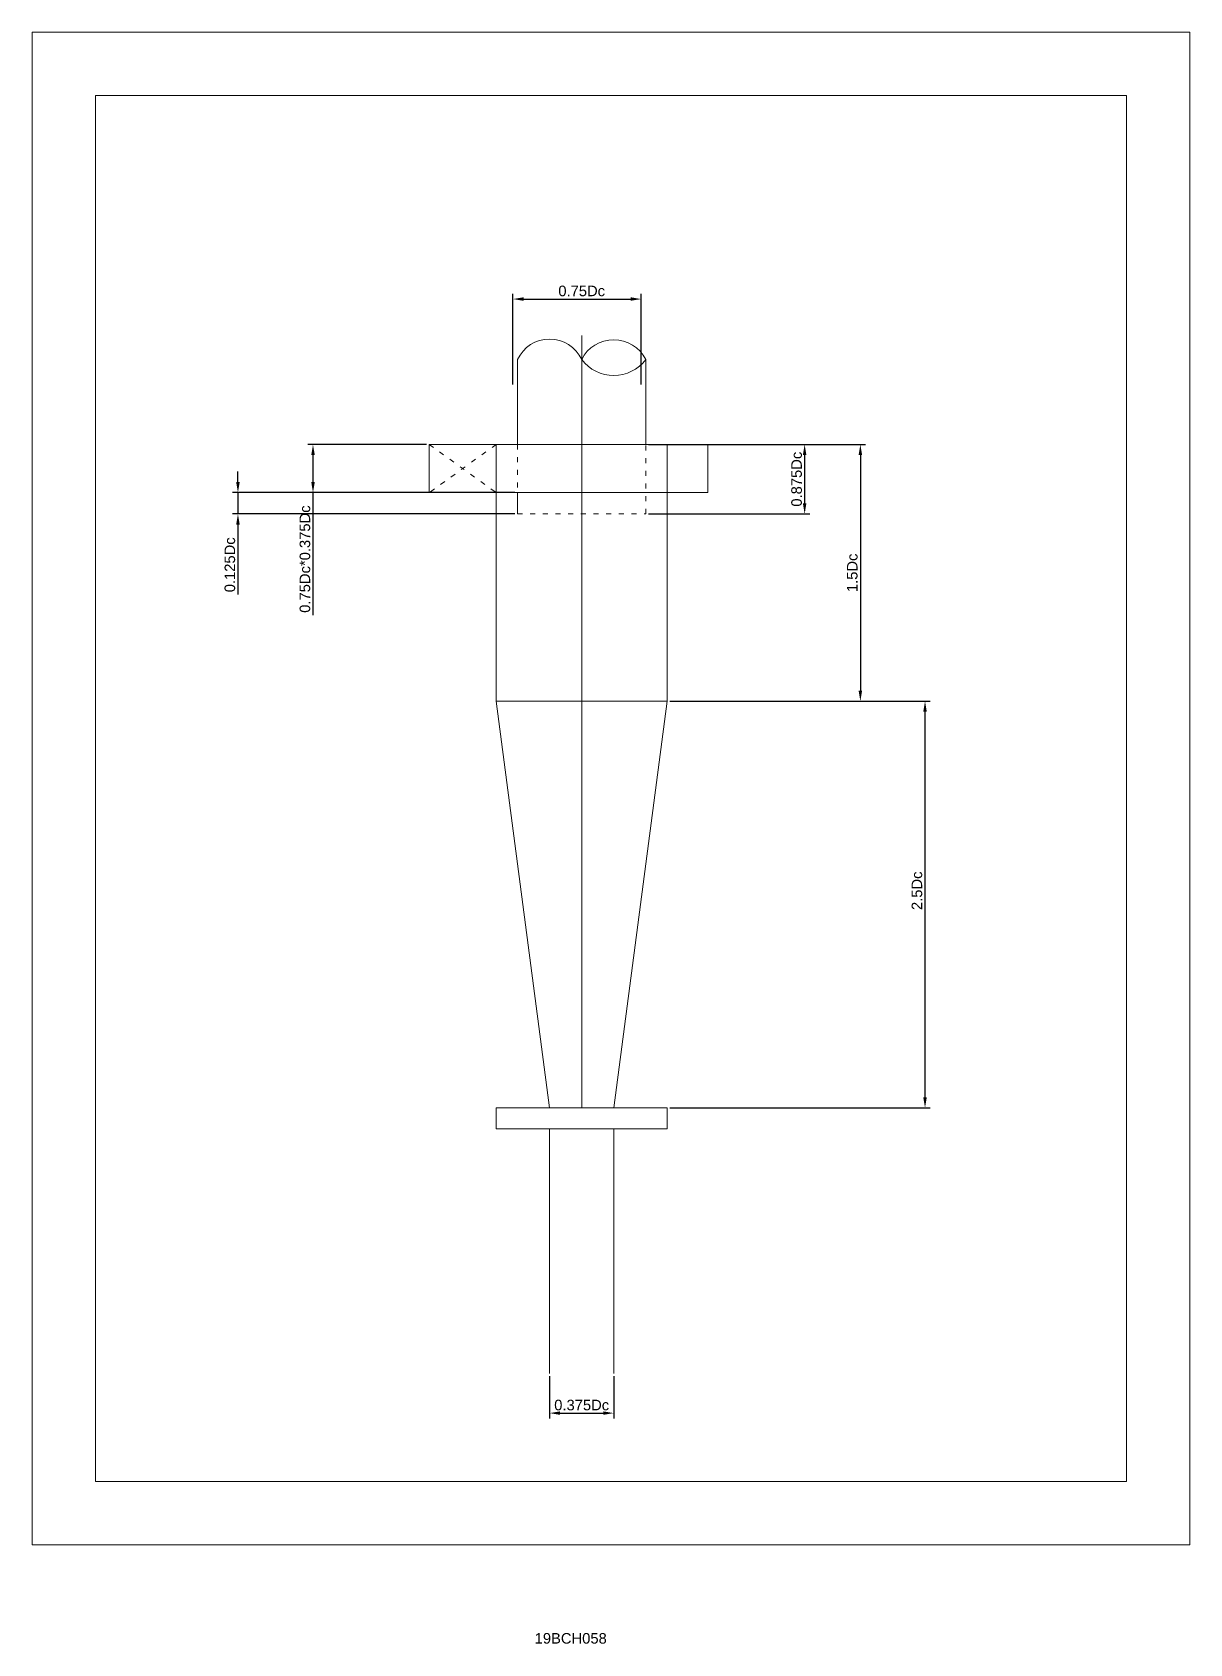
# Model space of a CAD drawing. Header units: millimetres. Extents: x 2126 to 2400, y 1667 to 2048.
import ezdxf

# ---------------------------------------------------------------- set-up
doc = ezdxf.new("R2010")
doc.units = ezdxf.units.MM
doc.linetypes.add('ACAD_ISO03W100', pattern=[30, 12, -18])
doc.styles.get("Standard").update_dxf_attribs({"font": 'arial.ttf'})
doc.dimstyles.new('ISO-25', dxfattribs={"dimtxt": 2.5, "dimasz": 2.5, "dimexe": 1.25, "dimexo": 0.625, "dimtad": 1, "dimtxsty": 'Standard', "dimcen": 2.5, "dimadec": 0, "dimazin": 0, "dimtfac": 1, "dimtmove": 0, "dimatfit": 3, "dimfxl": 1, "dimarcsym": 0})

# ---------------------------------------------------------------- blocks, each defined once
blk = doc.blocks.new('*D1')
at = {"color": 0, "lineweight": -2, "transparency": 16777216}
for p, q in [((2248.84, 1730.25), (2248.84, 1720.22)), ((2264.03, 1730.25), (2264.03, 1720.22)), ((2251.34, 1721.47), (2261.53, 1721.47))]:
    blk.add_line(p, q, dxfattribs=at)
at = {"color": 0, "lineweight": 0, "transparency": 16777216}
for points in [[(2251.34, 1721.89), (2251.34, 1721.06), (2248.84, 1721.47)], [(2261.53, 1721.89), (2261.53, 1721.06), (2264.03, 1721.47)]]:
    blk.add_solid(points, dxfattribs=at)
at = {"layer": 'Defpoints', "color": 0, "lineweight": 0, "transparency": 16777216}
for p in [(2248.84, 1730.87), (2264.03, 1730.87), (2264.03, 1721.47)]:
    blk.add_point(p, dxfattribs=at)
at = {"color": 0, "lineweight": 0, "transparency": 16777216, "insert": (2256.44, 1723.37), "char_height": 2.5, "attachment_point": 5}
blk.add_mtext('0.375Dc', dxfattribs=at)
blk = doc.blocks.new('*D2')
at = {"color": 0, "lineweight": -2, "transparency": 16777216}
for p, q in [((2277.31, 1890.07), (2339.01, 1890.07)), ((2337.76, 1796.27), (2337.76, 1887.57)), ((2277.31, 1793.77), (2339.01, 1793.77))]:
    blk.add_line(p, q, dxfattribs=at)
at = {"color": 0, "lineweight": 0, "transparency": 16777216}
for points in [[(2337.34, 1887.57), (2338.17, 1887.57), (2337.76, 1890.07)], [(2337.34, 1796.27), (2338.17, 1796.27), (2337.76, 1793.77)]]:
    blk.add_solid(points, dxfattribs=at)
at = {"layer": 'Defpoints', "color": 0, "lineweight": 0, "transparency": 16777216}
for p in [(2276.69, 1890.07), (2337.76, 1890.07), (2276.69, 1793.77)]:
    blk.add_point(p, dxfattribs=at)
at = {"color": 0, "lineweight": 0, "transparency": 16777216, "insert": (2335.85, 1845.17), "char_height": 2.5, "attachment_point": 5, "rotation": 90}
blk.add_mtext('2.5Dc', dxfattribs=at)
blk = doc.blocks.new('*D3')
at = {"color": 0, "lineweight": -2, "transparency": 16777216}
for p, q in [((2277.31, 1950.85), (2323.69, 1950.85)), ((2322.44, 1948.35), (2322.44, 1892.57)), ((2277.31, 1890.07), (2323.69, 1890.07))]:
    blk.add_line(p, q, dxfattribs=at)
at = {"color": 0, "lineweight": 0, "transparency": 16777216}
for points in [[(2322.02, 1948.35), (2322.86, 1948.35), (2322.44, 1950.85)], [(2322.02, 1892.57), (2322.86, 1892.57), (2322.44, 1890.07)]]:
    blk.add_solid(points, dxfattribs=at)
at = {"layer": 'Defpoints', "color": 0, "lineweight": 0, "transparency": 16777216}
for p in [(2276.69, 1950.85), (2276.69, 1890.07), (2322.44, 1890.07)]:
    blk.add_point(p, dxfattribs=at)
at = {"color": 0, "lineweight": 0, "transparency": 16777216, "insert": (2320.54, 1920.46), "char_height": 2.5, "attachment_point": 5, "rotation": 90}
blk.add_mtext('1.5Dc', dxfattribs=at)
blk = doc.blocks.new('*D4')
at = {"color": 0, "lineweight": -2, "transparency": 16777216}
for p, q in [((2240.16, 1965.04), (2240.16, 1986.54)), ((2242.66, 1985.29), (2268.03, 1985.29)), ((2270.53, 1965.04), (2270.53, 1986.54))]:
    blk.add_line(p, q, dxfattribs=at)
at = {"color": 0, "lineweight": 0, "transparency": 16777216}
for points in [[(2242.66, 1985.71), (2242.66, 1984.88), (2240.16, 1985.29)], [(2268.03, 1985.71), (2268.03, 1984.88), (2270.53, 1985.29)]]:
    blk.add_solid(points, dxfattribs=at)
at = {"layer": 'Defpoints', "color": 0, "lineweight": 0, "transparency": 16777216}
for p in [(2270.53, 1985.29), (2240.16, 1964.42), (2270.53, 1964.42)]:
    blk.add_point(p, dxfattribs=at)
at = {"color": 0, "lineweight": 0, "transparency": 16777216, "insert": (2256.44, 1987.2), "char_height": 2.5, "attachment_point": 5}
blk.add_mtext('0.75Dc', dxfattribs=at)
blk = doc.blocks.new('*D5')
at = {"color": 0, "lineweight": -2, "transparency": 16777216}
for p, q in [((2272.25, 1950.85), (2310.5, 1950.85)), ((2309.25, 1948.35), (2309.25, 1936.9)), ((2272.25, 1934.4), (2310.5, 1934.4))]:
    blk.add_line(p, q, dxfattribs=at)
at = {"color": 0, "lineweight": 0, "transparency": 16777216}
for points in [[(2308.83, 1948.35), (2309.66, 1948.35), (2309.25, 1950.85)], [(2308.83, 1936.9), (2309.66, 1936.9), (2309.25, 1934.4)]]:
    blk.add_solid(points, dxfattribs=at)
at = {"layer": 'Defpoints', "color": 0, "lineweight": 0, "transparency": 16777216}
for p in [(2271.62, 1950.85), (2271.62, 1934.4), (2309.25, 1934.4)]:
    blk.add_point(p, dxfattribs=at)
at = {"color": 0, "lineweight": 0, "transparency": 16777216, "insert": (2307.35, 1942.63), "char_height": 2.5, "attachment_point": 5, "rotation": 90}
blk.add_mtext('0.875Dc', dxfattribs=at)
blk = doc.blocks.new('*D6')
at = {"color": 0, "lineweight": -2, "transparency": 16777216}
for p, q in [((2219.71, 1950.85), (2191.55, 1950.85)), ((2192.8, 1948.35), (2192.8, 1941.96)), ((2219.71, 1939.46), (2191.55, 1939.46)), ((2192.8, 1939.46), (2192.8, 1910.46))]:
    blk.add_line(p, q, dxfattribs=at)
at = {"color": 0, "lineweight": 0, "transparency": 16777216}
for points in [[(2192.39, 1948.35), (2193.22, 1948.35), (2192.8, 1950.85)], [(2192.39, 1941.96), (2193.22, 1941.96), (2192.8, 1939.46)]]:
    blk.add_solid(points, dxfattribs=at)
at = {"layer": 'Defpoints', "color": 0, "lineweight": 0, "transparency": 16777216}
for p in [(2220.34, 1950.85), (2192.8, 1939.46), (2220.34, 1939.46)]:
    blk.add_point(p, dxfattribs=at)
at = {"color": 0, "lineweight": 0, "transparency": 16777216, "insert": (2190.9, 1923.71), "char_height": 2.5, "attachment_point": 5, "rotation": 90}
blk.add_mtext('0.75Dc*0.375Dc', dxfattribs=at)
blk = doc.blocks.new('*D7')
at = {"color": 0, "lineweight": -2, "transparency": 16777216}
for p, q in [((2175.02, 1941.96), (2175.02, 1944.46)), ((2240.62, 1939.46), (2173.77, 1939.46)), ((2175.02, 1939.46), (2175.02, 1934.4)), ((2240.62, 1934.4), (2173.77, 1934.4)), ((2175.02, 1931.9), (2175.02, 1915.32))]:
    blk.add_line(p, q, dxfattribs=at)
at = {"color": 0, "lineweight": 0, "transparency": 16777216}
for points in [[(2174.61, 1941.96), (2175.44, 1941.96), (2175.02, 1939.46)], [(2174.61, 1931.9), (2175.44, 1931.9), (2175.02, 1934.4)]]:
    blk.add_solid(points, dxfattribs=at)
at = {"layer": 'Defpoints', "color": 0, "lineweight": 0, "transparency": 16777216}
for p in [(2241.25, 1939.46), (2175.02, 1934.4), (2241.25, 1934.4)]:
    blk.add_point(p, dxfattribs=at)
at = {"color": 0, "lineweight": 0, "transparency": 16777216, "insert": (2173.12, 1922.36), "char_height": 2.5, "attachment_point": 5, "rotation": 90}
blk.add_mtext('0.125Dc', dxfattribs=at)

msp = doc.modelspace()

# ---------------------------------------------------------------- linework, layer by layer
at = {"lineweight": 0}
for p, q in [((2256.436, 1970.965), (2256.436, 1976.7)), ((2241.248, 1950.853), (2241.248, 1970.965)), ((2256.436, 1890.073), (2256.436, 1970.965)), ((2271.623, 1950.853), (2271.623, 1970.965)), ((2236.186, 1950.853), (2220.338, 1950.853)), ((2220.338, 1950.853), (2220.338, 1939.463)), ((2276.686, 1950.853), (2236.186, 1950.853)), ((2236.186, 1950.853), (2236.186, 1890.073)), ((2236.186, 1950.853), (2241.248, 1950.853)), ((2276.686, 1950.853), (2271.623, 1950.853)), ((2276.686, 1890.073), (2276.686, 1950.853)), ((2276.686, 1950.853), (2286.303, 1950.853)), ((2286.303, 1950.853), (2286.303, 1939.463)), ((2220.338, 1939.463), (2236.186, 1939.463)), ((2286.303, 1939.463), (2276.686, 1939.463)), ((2256.436, 1890.073), (2236.186, 1890.073)), ((2236.186, 1890.073), (2248.842, 1793.773)), ((2256.436, 1890.073), (2276.686, 1890.073)), ((2256.436, 1890.073), (2256.436, 1793.773)), ((2276.686, 1890.073), (2264.029, 1793.773)), ((2236.186, 1788.773), (2236.186, 1793.773)), ((2236.186, 1793.773), (2276.686, 1793.773)), ((2276.686, 1788.773), (2276.686, 1793.773)), ((2276.686, 1788.773), (2236.186, 1788.773)), ((2248.842, 1788.773), (2248.842, 1730.87)), ((2248.842, 1788.773), (2264.029, 1788.773)), ((2264.029, 1788.773), (2264.029, 1730.87))]:
    msp.add_line(p, q, dxfattribs=at)
at = {"linetype": 'ACAD_ISO03W100', "lineweight": 0, "ltscale": 0.1}
for p, q in [((2220.338, 1950.853), (2236.186, 1939.463)), ((2236.186, 1950.853), (2220.338, 1939.463)), ((2241.248, 1950.853), (2241.248, 1939.463)), ((2271.623, 1934.4), (2271.623, 1950.853)), ((2241.248, 1934.4), (2271.623, 1934.4))]:
    msp.add_line(p, q, dxfattribs=at)
at = {"lineweight": 0, "ltscale": 0.1}
msp.add_line((2236.186, 1939.463), (2276.686, 1939.463), dxfattribs=at)
at = {"linetype": 'ACAD_ISO03W100', "lineweight": 0}
msp.add_line((2241.248, 1939.463), (2241.248, 1934.4), dxfattribs=at)
at = {"lineweight": 0}
for points in [[(2126.3, 2048.479), (2400.465, 2048.479), (2400.465, 1690.255), (2126.3, 1690.255)], [(2141.3, 2033.479), (2385.465, 2033.479), (2385.465, 1705.255), (2141.3, 1705.255)]]:
    msp.add_lwpolyline(points, close=True, dxfattribs=at)
for centre, radius, start, end in [((2248.842, 1967.455), 8.366, 24.80769, 155.19231), ((2264.029, 1967.194), 8.479, 26.4132, 153.5868), ((2264.029, 1976.7), 9.516, 217.05768, 322.94232)]:
    msp.add_arc(centre, radius, start, end, dxfattribs=at)

# ---------------------------------------------------------------- texts
at = {"lineweight": 0, "insert": (2245.303, 1669.388), "char_height": 2.5, "attachment_point": 1}
msp.add_mtext_dynamic_manual_height_columns('19BCH058', width=153.67927, gutter_width=12.5, heights=[0], dxfattribs=at)

# ---------------------------------------------------------------- dimensions: what is measured, and where the dimension line sits
at = {"lineweight": 0}
dim = msp.add_linear_dim(base=(2270.531, 1985.294), p1=(2240.156, 1964.418), p2=(2270.531, 1964.418), text='0.75Dc', dimstyle='ISO-25', dxfattribs=at)
dim.commit()
dim.dimension.update_dxf_attribs({"geometry": '*D4', "text_midpoint": (2256.436, 1985.294), "dimtype": 160})
for base, p1, p2, text, picture, middle in [((2192.804, 1939.463), (2220.338, 1950.853), (2220.338, 1939.463), '0.75Dc*0.375Dc', '*D6', (2190.902, 1923.71)), ((2309.248, 1934.4), (2271.623, 1950.853), (2271.623, 1934.4), '0.875Dc', '*D5', (2307.347, 1942.627)), ((2322.441, 1890.073), (2276.686, 1950.853), (2276.686, 1890.073), '1.5Dc', '*D3', (2320.54, 1920.463)), ((2175.022, 1934.4), (2241.248, 1939.463), (2241.248, 1934.4), '0.125Dc', '*D7', (2173.121, 1922.36))]:
    dim = msp.add_linear_dim(base=base, p1=p1, p2=p2, angle=90, text=text, dimstyle='ISO-25', dxfattribs=at)
    dim.commit()
    dim.dimension.update_dxf_attribs({"geometry": picture, "text_midpoint": middle})
dim = msp.add_linear_dim(base=(2337.756, 1890.073), p1=(2276.686, 1793.773), p2=(2276.686, 1890.073), angle=90, text='2.5Dc', dimstyle='ISO-25', dxfattribs=at)
dim.commit()
dim.dimension.update_dxf_attribs({"geometry": '*D2', "text_midpoint": (2337.756, 1845.17), "dimtype": 160})
dim = msp.add_linear_dim(base=(2264.029, 1721.472), p1=(2248.842, 1730.87), p2=(2264.029, 1730.87), text='0.375Dc', dimstyle='ISO-25', dxfattribs=at)
dim.commit()
dim.dimension.update_dxf_attribs({"geometry": '*D1', "text_midpoint": (2256.436, 1723.374)})

doc.saveas('drawing.dxf')
